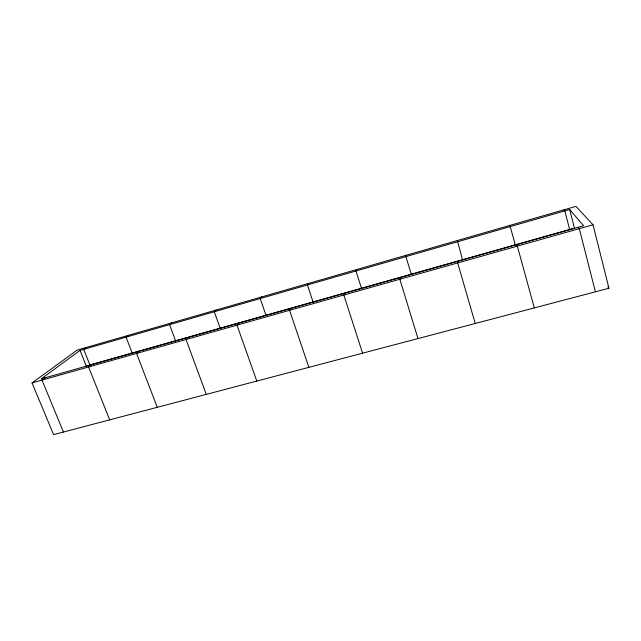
<?xml version="1.0" encoding="UTF-8"?>
<svg xmlns="http://www.w3.org/2000/svg" width="641" height="641" viewBox="0 0 641 641"><rect width="100%" height="100%" fill="white"/><g stroke="black" fill="none" stroke-linecap="round" stroke-linejoin="round"><path stroke-width="0.96" d="M400.296 277.521L399.832 279.244L417.996 338.568M406.306 255.254L405.937 256.616L411.266 274.212M344.746 293.201L343.816 295.036L362.582 353.175M356.716 269.541L355.979 270.991L361.46 288.282M290.926 308.401L289.572 310.324L308.874 367.333M308.497 283.434L307.416 284.965L313.048 301.951M238.756 323.128L236.994 325.147L256.801 381.066M261.608 296.951L260.198 298.562L265.967 315.244M188.158 337.414L186.018 339.514L206.29 394.375M215.985 310.092L214.27 311.774L220.159 328.176M139.065 351.268L136.573 353.447L157.269 407.299M171.572 322.888L169.569 324.642L175.578 340.772M91.415 364.721L88.586 366.973L109.675 419.847M128.336 335.347L126.053 337.166L132.166 353.023M45.142 377.789L42.002 380.105L63.451 432.034M86.223 347.486L83.683 349.361L89.892 364.961M80.045 350.403L41.184 378.903L583.622 225.768L569.657 209.495L80.045 350.403L86.271 365.987L574.432 228.14L569.657 209.495M32.05 382.909L77.208 350.082L575.947 206.362L593.029 224.791L608.95 288.234L53.58 434.638L32.05 382.909L593.029 224.791M563.976 209.815L564.841 210.881L569.633 229.494M578.198 227.299L579.304 228.661L595.401 291.807M607.804 286.655L608.95 288.234M509.867 225.408L515.284 244.846M516.926 244.598L534.322 307.904M462.522 259.741L457.337 240.543M475.213 323.489L457.682 262.938L457.658 261.328"/></g></svg>
